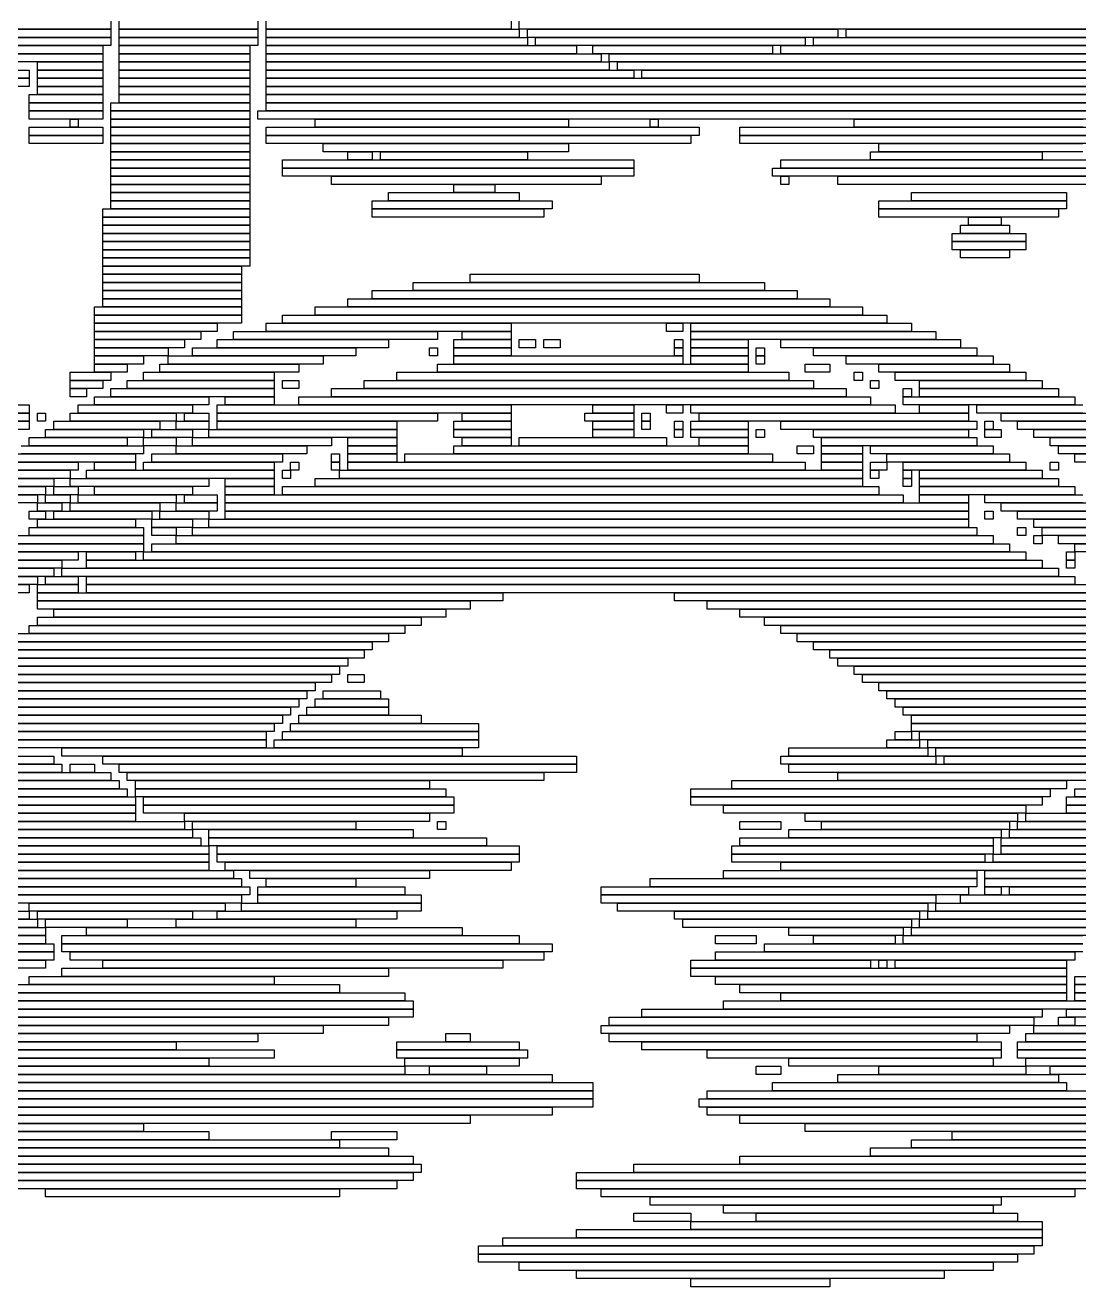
# Model space of a CAD drawing. Extents: x 39 to 985, y 65 to 958.
# Drawn here: x 657.5 to 786.5, y 556 to 710.5 of the extents above; entities that cross this region are included whole.
import ezdxf

# ---------------------------------------------------------------- set-up
doc = ezdxf.new("R2010")
doc.units = 0

msp = doc.modelspace()

# ---------------------------------------------------------------- linework, layer by layer
for p, q in [((668, 711), (668, 710)), ((669, 710), (669, 711)), ((686, 711), (686, 710)), ((687, 710), (687, 711)), ((717, 711), (717, 710)), ((718, 710), (718, 711)), ((633, 710), (668, 710)), ((668, 710), (637, 710)), ((668, 710), (668, 709)), ((686, 710), (669, 710)), ((669, 710), (686, 710)), ((669, 709), (669, 710)), ((686, 710), (686, 709)), ((717, 710), (687, 710)), ((687, 710), (718, 710)), ((687, 709), (687, 710)), ((795, 710), (718, 710)), ((718, 710), (718, 709)), ((719, 710), (757, 710)), ((719, 709), (719, 710)), ((757, 710), (757, 709)), ((758, 710), (795, 710)), ((758, 709), (758, 710)), ((668, 709), (633, 709)), ((633, 709), (668, 709)), ((668, 708), (633, 708)), ((633, 708), (667, 708)), ((667, 708), (667, 707)), ((668, 709), (668, 708)), ((686, 709), (669, 709)), ((669, 709), (686, 709)), ((669, 708), (669, 709)), ((686, 708), (669, 708)), ((669, 708), (685, 708)), ((669, 707), (669, 708)), ((685, 708), (685, 707)), ((686, 709), (686, 708)), ((718, 709), (687, 709)), ((687, 709), (719, 709)), ((687, 708), (687, 709)), ((719, 708), (687, 708)), ((687, 708), (725, 708)), ((687, 707), (687, 708)), ((757, 709), (719, 709)), ((719, 709), (719, 708)), ((720, 709), (753, 709)), ((720, 708), (720, 709)), ((753, 708), (720, 708)), ((725, 708), (725, 707)), ((727, 708), (749, 708)), ((727, 707), (727, 708)), ((749, 708), (749, 707)), ((750, 708), (795, 708)), ((750, 707), (750, 708)), ((753, 709), (753, 708)), ((754, 709), (795, 709)), ((754, 708), (754, 709)), ((795, 708), (754, 708)), ((795, 709), (758, 709)), ((667, 707), (633, 707)), ((636, 707), (667, 707)), ((667, 707), (667, 706)), ((685, 707), (669, 707)), ((669, 707), (685, 707)), ((669, 706), (669, 707)), ((685, 707), (685, 706)), ((725, 707), (687, 707)), ((687, 707), (728, 707)), ((687, 706), (687, 707)), ((749, 707), (727, 707)), ((728, 707), (728, 706)), ((729, 707), (795, 707)), ((729, 706), (729, 707)), ((795, 707), (750, 707)), ((667, 706), (636, 706)), ((656, 705), (658, 705)), ((658, 705), (658, 704)), ((659, 706), (667, 706)), ((659, 705), (659, 706)), ((667, 705), (659, 705)), ((659, 705), (667, 705)), ((659, 704), (659, 705)), ((667, 706), (667, 705)), ((667, 705), (667, 704)), ((685, 706), (669, 706)), ((669, 706), (685, 706)), ((669, 705), (669, 706)), ((685, 705), (669, 705)), ((669, 705), (685, 705)), ((669, 704), (669, 705)), ((685, 706), (685, 705)), ((685, 705), (685, 704)), ((728, 706), (687, 706)), ((687, 706), (729, 706)), ((687, 705), (687, 706)), ((729, 705), (687, 705)), ((687, 705), (732, 705)), ((687, 704), (687, 705)), ((795, 706), (729, 706)), ((729, 706), (729, 705)), ((730, 706), (795, 706)), ((730, 705), (730, 706)), ((795, 705), (730, 705)), ((732, 705), (732, 704)), ((733, 705), (795, 705)), ((733, 704), (733, 705)), ((655, 704), (658, 704)), ((658, 703), (655, 703)), ((658, 704), (656, 704)), ((658, 704), (658, 703)), ((667, 704), (659, 704)), ((659, 704), (667, 704)), ((659, 703), (659, 704)), ((667, 703), (659, 703)), ((659, 703), (667, 703)), ((659, 702), (659, 703)), ((667, 704), (667, 703)), ((667, 703), (667, 702)), ((685, 704), (669, 704)), ((669, 704), (685, 704)), ((669, 703), (669, 704)), ((685, 703), (669, 703)), ((669, 703), (685, 703)), ((669, 702), (669, 703)), ((685, 704), (685, 703)), ((685, 703), (685, 702)), ((732, 704), (687, 704)), ((687, 704), (796, 704)), ((687, 703), (687, 704)), ((796, 703), (687, 703)), ((687, 703), (796, 703)), ((687, 702), (687, 703)), ((795, 704), (733, 704)), ((658, 702), (667, 702)), ((658, 701), (658, 702)), ((667, 702), (659, 702)), ((667, 702), (667, 701)), ((685, 702), (669, 702)), ((669, 702), (685, 702)), ((669, 701), (669, 702)), ((685, 702), (685, 701)), ((796, 702), (687, 702)), ((687, 702), (796, 702)), ((687, 701), (687, 702)), ((667, 701), (658, 701)), ((658, 701), (667, 701)), ((658, 700), (658, 701)), ((667, 700), (658, 700)), ((658, 700), (667, 700)), ((658, 699), (658, 700)), ((667, 701), (667, 700)), ((667, 700), (667, 699)), ((668, 701), (685, 701)), ((668, 700), (668, 701)), ((685, 700), (668, 700)), ((668, 700), (685, 700)), ((668, 699), (668, 700)), ((685, 701), (669, 701)), ((685, 701), (685, 700)), ((685, 700), (685, 699)), ((686, 700), (796, 700)), ((686, 699), (686, 700)), ((796, 701), (687, 701)), ((687, 701), (796, 701)), ((687, 700), (687, 701)), ((796, 700), (687, 700)), ((667, 699), (658, 699)), ((663, 699), (664, 699)), ((663, 698), (663, 699)), ((664, 699), (664, 698)), ((685, 699), (668, 699)), ((668, 699), (685, 699)), ((668, 698), (668, 699)), ((685, 699), (685, 698)), ((796, 699), (686, 699)), ((693, 699), (724, 699)), ((693, 698), (693, 699)), ((724, 699), (724, 698)), ((734, 699), (735, 699)), ((734, 698), (734, 699)), ((735, 699), (735, 698)), ((759, 699), (787, 699)), ((759, 698), (759, 699)), ((658, 698), (667, 698)), ((658, 697), (658, 698)), ((667, 697), (658, 697)), ((658, 697), (667, 697)), ((658, 696), (658, 697)), ((664, 698), (663, 698)), ((667, 698), (667, 697)), ((667, 697), (667, 696)), ((685, 698), (668, 698)), ((668, 698), (685, 698)), ((668, 697), (668, 698)), ((685, 697), (668, 697)), ((668, 697), (685, 697)), ((668, 696), (668, 697)), ((685, 698), (685, 697)), ((685, 697), (685, 696)), ((687, 698), (740, 698)), ((687, 697), (687, 698)), ((740, 697), (687, 697)), ((687, 697), (739, 697)), ((687, 696), (687, 697)), ((724, 698), (693, 698)), ((735, 698), (734, 698)), ((739, 697), (739, 696)), ((740, 698), (740, 697)), ((745, 698), (796, 698)), ((745, 697), (745, 698)), ((796, 697), (745, 697)), ((745, 697), (795, 697)), ((745, 696), (745, 697)), ((787, 698), (759, 698)), ((667, 696), (658, 696)), ((685, 696), (668, 696)), ((668, 696), (685, 696)), ((668, 695), (668, 696)), ((685, 696), (685, 695)), ((739, 696), (687, 696)), ((694, 696), (724, 696)), ((694, 695), (694, 696)), ((724, 696), (724, 695)), ((795, 696), (745, 696)), ((762, 696), (787, 696)), ((762, 695), (762, 696)), ((685, 695), (668, 695)), ((668, 695), (685, 695)), ((668, 694), (668, 695)), ((685, 694), (668, 694)), ((668, 694), (685, 694)), ((668, 693), (668, 694)), ((685, 695), (685, 694)), ((685, 694), (685, 693)), ((689, 694), (732, 694)), ((689, 693), (689, 694)), ((724, 695), (694, 695)), ((697, 695), (700, 695)), ((697, 694), (697, 695)), ((700, 694), (697, 694)), ((700, 695), (700, 694)), ((701, 695), (719, 695)), ((701, 694), (701, 695)), ((719, 694), (701, 694)), ((719, 695), (719, 694)), ((732, 694), (732, 693)), ((750, 694), (793, 694)), ((750, 693), (750, 694)), ((761, 695), (782, 695)), ((761, 694), (761, 695)), ((782, 694), (761, 694)), ((787, 695), (762, 695)), ((782, 695), (782, 694)), ((685, 693), (668, 693)), ((668, 693), (685, 693)), ((668, 692), (668, 693)), ((685, 693), (685, 692)), ((732, 693), (689, 693)), ((689, 693), (732, 693)), ((689, 692), (689, 693)), ((732, 693), (732, 692)), ((749, 693), (794, 693)), ((749, 692), (749, 693)), ((793, 693), (750, 693)), ((685, 692), (668, 692)), ((668, 692), (685, 692)), ((668, 691), (668, 692)), ((685, 691), (668, 691)), ((668, 691), (685, 691)), ((668, 690), (668, 691)), ((685, 692), (685, 691)), ((685, 691), (685, 690)), ((732, 692), (689, 692)), ((695, 692), (728, 692)), ((695, 691), (695, 692)), ((728, 691), (695, 691)), ((710, 691), (715, 691)), ((710, 690), (710, 691)), ((715, 691), (715, 690)), ((728, 692), (728, 691)), ((794, 692), (749, 692)), ((750, 692), (751, 692)), ((750, 691), (750, 692)), ((751, 691), (750, 691)), ((751, 692), (751, 691)), ((757, 692), (791, 692)), ((757, 691), (757, 692)), ((791, 691), (757, 691)), ((685, 690), (668, 690)), ((668, 690), (685, 690)), ((668, 689), (668, 690)), ((685, 690), (685, 689)), ((702, 690), (718, 690)), ((702, 689), (702, 690)), ((715, 690), (710, 690)), ((718, 690), (718, 689)), ((766, 690), (785, 690)), ((766, 689), (766, 690)), ((785, 690), (785, 689)), ((667, 688), (685, 688)), ((667, 687), (667, 688)), ((685, 689), (668, 689)), ((668, 689), (685, 689)), ((668, 688), (668, 689)), ((685, 688), (668, 688)), ((685, 689), (685, 688)), ((685, 688), (685, 687)), ((700, 689), (722, 689)), ((700, 688), (700, 689)), ((722, 688), (700, 688)), ((700, 688), (721, 688)), ((700, 687), (700, 688)), ((718, 689), (702, 689)), ((721, 688), (721, 687)), ((722, 689), (722, 688)), ((762, 689), (785, 689)), ((762, 688), (762, 689)), ((785, 688), (762, 688)), ((762, 688), (784, 688)), ((762, 687), (762, 688)), ((785, 689), (766, 689)), ((784, 688), (784, 687)), ((785, 689), (785, 688)), ((685, 687), (667, 687)), ((667, 687), (685, 687)), ((667, 686), (667, 687)), ((685, 686), (667, 686)), ((667, 686), (685, 686)), ((667, 685), (667, 686)), ((685, 687), (685, 686)), ((685, 686), (685, 685)), ((721, 687), (700, 687)), ((784, 687), (762, 687)), ((772, 686), (778, 686)), ((772, 685), (772, 686)), ((773, 687), (777, 687)), ((773, 686), (773, 687)), ((777, 686), (773, 686)), ((777, 687), (777, 686)), ((778, 686), (778, 685)), ((685, 685), (667, 685)), ((667, 685), (685, 685)), ((667, 684), (667, 685)), ((685, 685), (685, 684)), ((771, 685), (780, 685)), ((771, 684), (771, 685)), ((778, 685), (772, 685)), ((780, 685), (780, 684)), ((685, 684), (667, 684)), ((667, 684), (685, 684)), ((667, 683), (667, 684)), ((685, 683), (667, 683)), ((667, 683), (685, 683)), ((667, 682), (667, 683)), ((685, 684), (685, 683)), ((685, 683), (685, 682)), ((780, 684), (771, 684)), ((771, 684), (780, 684)), ((771, 683), (771, 684)), ((780, 683), (771, 683)), ((772, 683), (778, 683)), ((772, 682), (772, 683)), ((778, 683), (778, 682)), ((780, 684), (780, 683)), ((685, 682), (667, 682)), ((667, 682), (685, 682)), ((667, 681), (667, 682)), ((685, 682), (685, 681)), ((778, 682), (772, 682)), ((685, 681), (667, 681)), ((667, 681), (684, 681)), ((667, 680), (667, 681)), ((684, 680), (667, 680)), ((667, 680), (684, 680)), ((667, 679), (667, 680)), ((684, 681), (684, 680)), ((684, 680), (684, 679)), ((712, 680), (740, 680)), ((712, 679), (712, 680)), ((740, 680), (740, 679)), ((684, 679), (667, 679)), ((667, 679), (684, 679)), ((667, 678), (667, 679)), ((684, 679), (684, 678)), ((705, 679), (748, 679)), ((705, 678), (705, 679)), ((740, 679), (712, 679)), ((748, 679), (748, 678)), ((684, 678), (667, 678)), ((667, 678), (684, 678)), ((667, 677), (667, 678)), ((684, 677), (667, 677)), ((667, 677), (684, 677)), ((667, 676), (667, 677)), ((684, 678), (684, 677)), ((684, 677), (684, 676)), ((697, 677), (756, 677)), ((697, 676), (697, 677)), ((700, 678), (752, 678)), ((700, 677), (700, 678)), ((752, 677), (700, 677)), ((748, 678), (705, 678)), ((752, 678), (752, 677)), ((756, 677), (756, 676)), ((666, 676), (684, 676)), ((666, 675), (666, 676)), ((684, 676), (667, 676)), ((684, 676), (684, 675)), ((693, 676), (760, 676)), ((693, 675), (693, 676)), ((756, 676), (697, 676)), ((760, 676), (760, 675)), ((684, 675), (666, 675)), ((666, 675), (684, 675)), ((666, 674), (666, 675)), ((684, 674), (666, 674)), ((666, 674), (681, 674)), ((666, 673), (666, 674)), ((681, 674), (681, 673)), ((684, 675), (684, 674)), ((687, 674), (717, 674)), ((687, 673), (687, 674)), ((689, 675), (763, 675)), ((689, 674), (689, 675)), ((763, 674), (689, 674)), ((760, 675), (693, 675)), ((717, 674), (717, 673)), ((736, 674), (738, 674)), ((736, 673), (736, 674)), ((738, 674), (738, 673)), ((739, 674), (766, 674)), ((739, 673), (739, 674)), ((763, 675), (763, 674)), ((766, 674), (766, 673)), ((681, 673), (666, 673)), ((666, 673), (679, 673)), ((666, 672), (666, 673)), ((679, 673), (679, 672)), ((683, 673), (708, 673)), ((683, 672), (683, 673)), ((717, 673), (687, 673)), ((708, 673), (708, 672)), ((711, 673), (717, 673)), ((711, 672), (711, 673)), ((717, 673), (717, 672)), ((738, 673), (736, 673)), ((766, 673), (739, 673)), ((739, 673), (769, 673)), ((739, 672), (739, 673)), ((769, 673), (769, 672)), ((679, 672), (666, 672)), ((666, 672), (677, 672)), ((666, 671), (666, 672)), ((677, 671), (666, 671)), ((666, 671), (675, 671)), ((666, 670), (666, 671)), ((675, 671), (675, 670)), ((677, 672), (677, 671)), ((678, 671), (698, 671)), ((678, 670), (678, 671)), ((681, 672), (702, 672)), ((681, 671), (681, 672)), ((702, 671), (681, 671)), ((708, 672), (683, 672)), ((698, 671), (698, 670)), ((702, 672), (702, 671)), ((707, 671), (708, 671)), ((707, 670), (707, 671)), ((708, 671), (708, 670)), ((710, 672), (717, 672)), ((710, 671), (710, 672)), ((717, 671), (710, 671)), ((710, 671), (717, 671)), ((710, 670), (710, 671)), ((717, 672), (711, 672)), ((717, 672), (717, 671)), ((717, 671), (717, 670)), ((718, 672), (720, 672)), ((718, 671), (718, 672)), ((720, 671), (718, 671)), ((720, 672), (720, 671)), ((721, 672), (723, 672)), ((721, 671), (721, 672)), ((723, 671), (721, 671)), ((723, 672), (723, 671)), ((737, 672), (738, 672)), ((737, 671), (737, 672)), ((738, 671), (737, 671)), ((737, 671), (738, 671)), ((737, 670), (737, 671)), ((738, 672), (738, 671)), ((738, 671), (738, 670)), ((769, 672), (739, 672)), ((739, 672), (746, 672)), ((739, 671), (739, 672)), ((746, 671), (739, 671)), ((739, 671), (746, 671)), ((739, 670), (739, 671)), ((746, 672), (746, 671)), ((746, 671), (746, 670)), ((747, 671), (748, 671)), ((747, 670), (747, 671)), ((748, 671), (748, 670)), ((750, 672), (772, 672)), ((750, 671), (750, 672)), ((772, 671), (750, 671)), ((754, 671), (774, 671)), ((754, 670), (754, 671)), ((772, 672), (772, 671)), ((774, 671), (774, 670)), ((675, 670), (666, 670)), ((666, 670), (672, 670)), ((666, 669), (666, 670)), ((672, 669), (666, 669)), ((666, 669), (670, 669)), ((666, 668), (666, 669)), ((670, 669), (670, 668)), ((672, 670), (672, 669)), ((674, 669), (691, 669)), ((674, 668), (674, 669)), ((675, 670), (694, 670)), ((675, 669), (675, 670)), ((694, 669), (675, 669)), ((698, 670), (678, 670)), ((691, 669), (691, 668)), ((694, 670), (694, 669)), ((708, 670), (707, 670)), ((708, 669), (746, 669)), ((708, 668), (708, 669)), ((717, 670), (710, 670)), ((710, 670), (738, 670)), ((710, 669), (710, 670)), ((738, 669), (710, 669)), ((738, 670), (737, 670)), ((738, 670), (738, 669)), ((746, 670), (739, 670)), ((739, 670), (746, 670)), ((739, 669), (739, 670)), ((746, 669), (739, 669)), ((746, 670), (746, 669)), ((746, 669), (746, 668)), ((748, 670), (747, 670)), ((747, 670), (748, 670)), ((747, 669), (747, 670)), ((748, 669), (747, 669)), ((748, 670), (748, 669)), ((753, 669), (756, 669)), ((753, 668), (753, 669)), ((774, 670), (754, 670)), ((756, 669), (756, 668)), ((758, 670), (776, 670)), ((758, 669), (758, 670)), ((776, 669), (758, 669)), ((762, 669), (778, 669)), ((762, 668), (762, 669)), ((776, 670), (776, 669)), ((778, 669), (778, 668)), ((663, 668), (668, 668)), ((663, 667), (663, 668)), ((670, 668), (666, 668)), ((668, 668), (668, 667)), ((672, 668), (688, 668)), ((672, 667), (672, 668)), ((691, 668), (674, 668)), ((688, 668), (688, 667)), ((703, 668), (751, 668)), ((703, 667), (703, 668)), ((746, 668), (708, 668)), ((751, 668), (751, 667)), ((756, 668), (753, 668)), ((759, 668), (760, 668)), ((759, 667), (759, 668)), ((760, 668), (760, 667)), ((778, 668), (762, 668)), ((764, 668), (780, 668)), ((764, 667), (764, 668)), ((780, 668), (780, 667)), ((668, 667), (663, 667)), ((663, 667), (667, 667)), ((663, 666), (663, 667)), ((667, 666), (663, 666)), ((663, 666), (665, 666)), ((663, 665), (663, 666)), ((665, 666), (665, 665)), ((667, 667), (667, 666)), ((668, 666), (688, 666)), ((668, 665), (668, 666)), ((670, 667), (688, 667)), ((670, 666), (670, 667)), ((688, 666), (670, 666)), ((688, 667), (672, 667)), ((688, 667), (688, 666)), ((688, 666), (688, 665)), ((689, 667), (691, 667)), ((689, 666), (689, 667)), ((691, 666), (689, 666)), ((691, 667), (691, 666)), ((695, 666), (758, 666)), ((695, 665), (695, 666)), ((699, 667), (754, 667)), ((699, 666), (699, 667)), ((754, 666), (699, 666)), ((751, 667), (703, 667)), ((754, 667), (754, 666)), ((758, 666), (758, 665)), ((760, 667), (759, 667)), ((761, 667), (762, 667)), ((761, 666), (761, 667)), ((762, 666), (761, 666)), ((762, 667), (762, 666)), ((780, 667), (764, 667)), ((765, 666), (766, 666)), ((765, 665), (765, 666)), ((766, 666), (766, 665)), ((767, 667), (782, 667)), ((767, 666), (767, 667)), ((782, 666), (767, 666)), ((767, 666), (784, 666)), ((767, 665), (767, 666)), ((782, 667), (782, 666)), ((784, 666), (784, 665)), ((665, 665), (663, 665)), ((666, 665), (680, 665)), ((666, 664), (666, 665)), ((688, 665), (668, 665)), ((680, 665), (680, 664)), ((682, 665), (688, 665)), ((682, 664), (682, 665)), ((688, 665), (688, 664)), ((691, 665), (761, 665)), ((691, 664), (691, 665)), ((758, 665), (695, 665)), ((761, 665), (761, 664)), ((766, 665), (765, 665)), ((765, 665), (786, 665)), ((765, 664), (765, 665)), ((784, 665), (767, 665)), ((786, 665), (786, 664)), ((615, 664), (658, 664)), ((658, 663), (615, 663)), ((623, 663), (658, 663)), ((658, 664), (658, 663)), ((658, 663), (658, 662)), ((659, 663), (660, 663)), ((659, 662), (659, 663)), ((660, 663), (660, 662)), ((663, 663), (676, 663)), ((663, 662), (663, 663)), ((664, 664), (678, 664)), ((664, 663), (664, 664)), ((678, 663), (664, 663)), ((680, 664), (666, 664)), ((676, 663), (676, 662)), ((677, 663), (680, 663)), ((677, 662), (677, 663)), ((678, 664), (678, 663)), ((680, 663), (680, 662)), ((681, 664), (717, 664)), ((681, 663), (681, 664)), ((717, 663), (681, 663)), ((681, 663), (708, 663)), ((681, 662), (681, 663)), ((688, 664), (682, 664)), ((761, 664), (691, 664)), ((708, 663), (708, 662)), ((711, 663), (717, 663)), ((711, 662), (711, 663)), ((717, 664), (717, 663)), ((717, 663), (717, 662)), ((726, 663), (732, 663)), ((726, 662), (726, 663)), ((727, 664), (732, 664)), ((727, 663), (727, 664)), ((732, 663), (727, 663)), ((732, 664), (732, 663)), ((732, 663), (732, 662)), ((733, 663), (734, 663)), ((733, 662), (733, 663)), ((734, 663), (734, 662)), ((736, 664), (738, 664)), ((736, 663), (736, 664)), ((738, 663), (736, 663)), ((738, 664), (738, 663)), ((739, 664), (764, 664)), ((739, 663), (739, 664)), ((764, 663), (739, 663)), ((740, 663), (773, 663)), ((740, 662), (740, 663)), ((764, 664), (764, 663)), ((786, 664), (765, 664)), ((767, 664), (773, 664)), ((767, 663), (767, 664)), ((773, 663), (767, 663)), ((773, 664), (773, 663)), ((773, 663), (773, 662)), ((774, 664), (787, 664)), ((774, 663), (774, 664)), ((787, 663), (774, 663)), ((777, 663), (789, 663)), ((777, 662), (777, 663)), ((622, 662), (658, 662)), ((658, 662), (623, 662)), ((658, 662), (658, 661)), ((660, 662), (659, 662)), ((661, 662), (674, 662)), ((661, 661), (661, 662)), ((676, 662), (663, 662)), ((674, 662), (674, 661)), ((676, 662), (680, 662)), ((676, 661), (676, 662)), ((680, 662), (677, 662)), ((680, 662), (680, 661)), ((708, 662), (681, 662)), ((681, 662), (703, 662)), ((681, 661), (681, 662)), ((703, 662), (703, 661)), ((710, 662), (717, 662)), ((710, 661), (710, 662)), ((717, 662), (711, 662)), ((717, 662), (717, 661)), ((732, 662), (726, 662)), ((727, 662), (732, 662)), ((727, 661), (727, 662)), ((732, 662), (732, 661)), ((734, 662), (733, 662)), ((733, 662), (734, 662)), ((733, 661), (733, 662)), ((734, 662), (734, 661)), ((737, 662), (738, 662)), ((737, 661), (737, 662)), ((738, 662), (738, 661)), ((739, 662), (746, 662)), ((739, 661), (739, 662)), ((773, 662), (740, 662)), ((746, 662), (746, 661)), ((750, 662), (774, 662)), ((750, 661), (750, 662)), ((774, 662), (774, 661)), ((775, 662), (776, 662)), ((775, 661), (775, 662)), ((776, 662), (776, 661)), ((789, 662), (777, 662)), ((779, 662), (791, 662)), ((779, 661), (779, 662)), ((658, 661), (622, 661)), ((658, 660), (670, 660)), ((658, 659), (658, 660)), ((660, 661), (672, 661)), ((660, 660), (660, 661)), ((672, 660), (660, 660)), ((674, 661), (661, 661)), ((670, 660), (670, 659)), ((672, 661), (672, 660)), ((672, 660), (676, 660)), ((672, 659), (672, 660)), ((673, 661), (678, 661)), ((673, 660), (673, 661)), ((678, 660), (673, 660)), ((680, 661), (676, 661)), ((676, 660), (676, 659)), ((678, 661), (678, 660)), ((678, 660), (695, 660)), ((678, 659), (678, 660)), ((680, 661), (703, 661)), ((680, 660), (680, 661)), ((703, 660), (680, 660)), ((703, 661), (681, 661)), ((695, 660), (695, 659)), ((697, 660), (703, 660)), ((697, 659), (697, 660)), ((703, 661), (703, 660)), ((703, 660), (703, 659)), ((717, 661), (710, 661)), ((710, 661), (717, 661)), ((710, 660), (710, 661)), ((717, 660), (710, 660)), ((711, 660), (717, 660)), ((711, 659), (711, 660)), ((717, 661), (717, 660)), ((717, 660), (717, 659)), ((718, 660), (736, 660)), ((718, 659), (718, 660)), ((732, 661), (727, 661)), ((727, 661), (732, 661)), ((727, 660), (727, 661)), ((732, 660), (727, 660)), ((732, 661), (732, 660)), ((734, 661), (733, 661)), ((736, 660), (736, 659)), ((738, 661), (737, 661)), ((737, 661), (738, 661)), ((737, 660), (737, 661)), ((738, 660), (737, 660)), ((738, 661), (738, 660)), ((746, 661), (739, 661)), ((739, 661), (746, 661)), ((739, 660), (739, 661)), ((746, 660), (739, 660)), ((740, 660), (746, 660)), ((740, 659), (740, 660)), ((746, 661), (746, 660)), ((746, 660), (746, 659)), ((747, 661), (748, 661)), ((747, 660), (747, 661)), ((748, 660), (747, 660)), ((748, 661), (748, 660)), ((774, 661), (750, 661)), ((754, 661), (773, 661)), ((754, 660), (754, 661)), ((773, 660), (754, 660)), ((755, 660), (774, 660)), ((755, 659), (755, 660)), ((773, 661), (773, 660)), ((774, 660), (774, 659)), ((776, 661), (775, 661)), ((775, 661), (777, 661)), ((775, 660), (775, 661)), ((777, 660), (775, 660)), ((777, 661), (777, 660)), ((791, 661), (779, 661)), ((781, 661), (793, 661)), ((781, 660), (781, 661)), ((793, 660), (781, 660)), ((783, 660), (794, 660)), ((783, 659), (783, 660)), ((657, 659), (672, 659)), ((670, 659), (658, 659)), ((676, 659), (672, 659)), ((672, 659), (672, 658)), ((676, 659), (692, 659)), ((676, 658), (676, 659)), ((695, 659), (678, 659)), ((692, 659), (692, 658)), ((703, 659), (697, 659)), ((697, 659), (703, 659)), ((697, 658), (697, 659)), ((703, 659), (703, 658)), ((710, 659), (746, 659)), ((710, 658), (710, 659)), ((717, 659), (711, 659)), ((736, 659), (718, 659)), ((746, 659), (740, 659)), ((746, 659), (746, 658)), ((752, 659), (754, 659)), ((752, 658), (752, 659)), ((754, 659), (754, 658)), ((774, 659), (755, 659)), ((755, 659), (760, 659)), ((755, 658), (755, 659)), ((760, 659), (760, 658)), ((761, 659), (776, 659)), ((761, 658), (761, 659)), ((776, 659), (776, 658)), ((794, 659), (783, 659)), ((784, 659), (795, 659)), ((784, 658), (784, 659)), ((649, 657), (664, 657)), ((650, 658), (671, 658)), ((671, 657), (650, 657)), ((672, 658), (657, 658)), ((664, 657), (664, 656)), ((666, 657), (671, 657)), ((666, 656), (666, 657)), ((671, 658), (671, 657)), ((671, 657), (671, 656)), ((672, 657), (688, 657)), ((672, 656), (672, 657)), ((673, 658), (689, 658)), ((673, 657), (673, 658)), ((689, 657), (673, 657)), ((692, 658), (676, 658)), ((688, 657), (688, 656)), ((689, 658), (689, 657)), ((690, 657), (691, 657)), ((690, 656), (690, 657)), ((691, 657), (691, 656)), ((695, 658), (696, 658)), ((695, 657), (695, 658)), ((696, 657), (695, 657)), ((695, 657), (696, 657)), ((695, 656), (695, 657)), ((696, 658), (696, 657)), ((696, 657), (696, 656)), ((703, 658), (697, 658)), ((697, 658), (703, 658)), ((697, 657), (697, 658)), ((703, 657), (697, 657)), ((697, 657), (753, 657)), ((697, 656), (697, 657)), ((703, 658), (703, 657)), ((704, 658), (749, 658)), ((704, 657), (704, 658)), ((749, 657), (704, 657)), ((746, 658), (710, 658)), ((749, 658), (749, 657)), ((754, 658), (752, 658)), ((753, 657), (753, 656)), ((760, 658), (755, 658)), ((755, 658), (760, 658)), ((755, 657), (755, 658)), ((760, 657), (755, 657)), ((755, 657), (760, 657)), ((755, 656), (755, 657)), ((760, 658), (760, 657)), ((760, 657), (760, 656)), ((776, 658), (761, 658)), ((761, 657), (763, 657)), ((761, 656), (761, 657)), ((763, 658), (778, 658)), ((763, 657), (763, 658)), ((778, 657), (763, 657)), ((763, 657), (763, 656)), ((765, 657), (780, 657)), ((765, 656), (765, 657)), ((778, 658), (778, 657)), ((780, 657), (780, 656)), ((783, 657), (784, 657)), ((783, 656), (783, 657)), ((795, 658), (784, 658)), ((784, 657), (784, 656)), ((786, 658), (797, 658)), ((786, 657), (786, 658)), ((797, 657), (786, 657)), ((664, 656), (649, 656)), ((650, 656), (663, 656)), ((663, 656), (663, 655)), ((665, 656), (688, 656)), ((665, 655), (665, 656)), ((671, 656), (666, 656)), ((688, 656), (672, 656)), ((688, 656), (688, 655)), ((689, 656), (690, 656)), ((689, 655), (689, 656)), ((691, 656), (690, 656)), ((690, 656), (690, 655)), ((696, 656), (695, 656)), ((696, 656), (760, 656)), ((696, 655), (696, 656)), ((753, 656), (697, 656)), ((760, 656), (755, 656)), ((760, 656), (760, 655)), ((763, 656), (761, 656)), ((761, 656), (762, 656)), ((761, 655), (761, 656)), ((762, 656), (762, 655)), ((780, 656), (765, 656)), ((765, 656), (766, 656)), ((765, 655), (765, 656)), ((766, 656), (766, 655)), ((767, 656), (782, 656)), ((767, 655), (767, 656)), ((782, 656), (782, 655)), ((784, 656), (783, 656)), ((648, 654), (660, 654)), ((663, 655), (650, 655)), ((650, 655), (661, 655)), ((661, 654), (650, 654)), ((660, 654), (660, 653)), ((661, 655), (661, 654)), ((661, 654), (664, 654)), ((661, 653), (661, 654)), ((663, 655), (680, 655)), ((663, 654), (663, 655)), ((680, 654), (663, 654)), ((664, 654), (664, 653)), ((688, 655), (665, 655)), ((666, 654), (678, 654)), ((666, 653), (666, 654)), ((678, 654), (678, 653)), ((680, 655), (680, 654)), ((682, 655), (688, 655)), ((682, 654), (682, 655)), ((688, 654), (682, 654)), ((682, 654), (688, 654)), ((682, 653), (682, 654)), ((688, 655), (688, 654)), ((688, 654), (688, 653)), ((690, 655), (689, 655)), ((689, 654), (762, 654)), ((689, 653), (689, 654)), ((693, 655), (760, 655)), ((693, 654), (693, 655)), ((760, 654), (693, 654)), ((760, 655), (696, 655)), ((760, 655), (760, 654)), ((762, 655), (761, 655)), ((762, 654), (762, 653)), ((766, 655), (765, 655)), ((765, 655), (766, 655)), ((765, 654), (765, 655)), ((766, 654), (765, 654)), ((766, 655), (766, 654)), ((782, 655), (767, 655)), ((767, 655), (784, 655)), ((767, 654), (767, 655)), ((784, 654), (767, 654)), ((767, 654), (786, 654)), ((767, 653), (767, 654)), ((784, 655), (784, 654)), ((786, 654), (786, 653)), ((660, 653), (648, 653)), ((648, 653), (659, 653)), ((659, 652), (648, 652)), ((659, 653), (659, 652)), ((659, 652), (662, 652)), ((659, 651), (659, 652)), ((660, 653), (663, 653)), ((660, 652), (660, 653)), ((663, 652), (660, 652)), ((664, 653), (661, 653)), ((662, 652), (662, 651)), ((663, 653), (663, 652)), ((663, 652), (674, 652)), ((663, 651), (663, 652)), ((664, 653), (676, 653)), ((664, 652), (664, 653)), ((676, 652), (664, 652)), ((678, 653), (666, 653)), ((674, 652), (674, 651)), ((676, 653), (676, 652)), ((676, 652), (681, 652)), ((676, 651), (676, 652)), ((677, 653), (681, 653)), ((677, 652), (677, 653)), ((681, 652), (677, 652)), ((681, 653), (681, 652)), ((681, 652), (681, 651)), ((688, 653), (682, 653)), ((682, 653), (765, 653)), ((682, 652), (682, 653)), ((765, 652), (682, 652)), ((682, 652), (773, 652)), ((682, 651), (682, 652)), ((762, 653), (689, 653)), ((765, 653), (765, 652)), ((786, 653), (767, 653)), ((767, 653), (773, 653)), ((767, 652), (767, 653)), ((773, 652), (767, 652)), ((773, 653), (773, 652)), ((773, 652), (773, 651)), ((775, 653), (787, 653)), ((775, 652), (775, 653)), ((787, 652), (775, 652)), ((777, 652), (793, 652)), ((777, 651), (777, 652)), ((658, 651), (660, 651)), ((658, 650), (658, 651)), ((662, 651), (659, 651)), ((660, 651), (660, 650)), ((661, 651), (673, 651)), ((661, 650), (661, 651)), ((674, 651), (663, 651)), ((673, 651), (673, 650)), ((674, 651), (680, 651)), ((674, 650), (674, 651)), ((681, 651), (676, 651)), ((680, 651), (680, 650)), ((773, 651), (682, 651)), ((682, 651), (773, 651)), ((682, 650), (682, 651)), ((773, 651), (773, 650)), ((775, 651), (776, 651)), ((775, 650), (775, 651)), ((776, 651), (776, 650)), ((793, 651), (777, 651)), ((779, 651), (793, 651)), ((779, 650), (779, 651)), ((660, 650), (658, 650)), ((658, 649), (672, 649)), ((658, 648), (658, 649)), ((659, 650), (671, 650)), ((659, 649), (659, 650)), ((671, 649), (659, 649)), ((673, 650), (661, 650)), ((671, 650), (671, 649)), ((672, 649), (672, 648)), ((673, 650), (678, 650)), ((673, 649), (673, 650)), ((678, 649), (673, 649)), ((673, 649), (676, 649)), ((673, 648), (673, 649)), ((680, 650), (674, 650)), ((676, 649), (676, 648)), ((678, 650), (678, 649)), ((678, 649), (774, 649)), ((678, 648), (678, 649)), ((680, 650), (773, 650)), ((680, 649), (680, 650)), ((773, 649), (680, 649)), ((773, 650), (682, 650)), ((773, 650), (773, 649)), ((774, 649), (774, 648)), ((776, 650), (775, 650)), ((793, 650), (779, 650)), ((779, 649), (780, 649)), ((779, 648), (779, 649)), ((780, 649), (780, 648)), ((781, 650), (793, 650)), ((781, 649), (781, 650)), ((793, 649), (781, 649)), ((782, 649), (794, 649)), ((782, 648), (782, 649)), ((650, 648), (672, 648)), ((672, 648), (658, 648)), ((672, 648), (672, 647)), ((676, 648), (673, 648)), ((676, 648), (776, 648)), ((676, 647), (676, 648)), ((774, 648), (678, 648)), ((776, 648), (776, 647)), ((780, 648), (779, 648)), ((781, 648), (782, 648)), ((781, 647), (781, 648)), ((794, 648), (782, 648)), ((782, 648), (782, 647)), ((784, 648), (795, 648)), ((784, 647), (784, 648)), ((672, 647), (650, 647)), ((650, 647), (672, 647)), ((672, 646), (650, 646)), ((650, 646), (664, 646)), ((664, 646), (664, 645)), ((665, 646), (671, 646)), ((665, 645), (665, 646)), ((671, 646), (671, 645)), ((672, 647), (672, 646)), ((672, 646), (780, 646)), ((672, 645), (672, 646)), ((673, 647), (778, 647)), ((673, 646), (673, 647)), ((778, 646), (673, 646)), ((776, 647), (676, 647)), ((778, 647), (778, 646)), ((780, 646), (780, 645)), ((782, 647), (781, 647)), ((795, 647), (784, 647)), ((785, 646), (786, 646)), ((785, 645), (785, 646)), ((786, 647), (797, 647)), ((786, 646), (786, 647)), ((797, 646), (786, 646)), ((786, 646), (786, 645)), ((664, 645), (650, 645)), ((650, 645), (662, 645)), ((662, 645), (662, 644)), ((671, 645), (665, 645)), ((665, 645), (782, 645)), ((665, 644), (665, 645)), ((780, 645), (672, 645)), ((782, 645), (782, 644)), ((786, 645), (785, 645)), ((785, 645), (786, 645)), ((785, 644), (785, 645)), ((786, 645), (786, 644)), ((662, 644), (650, 644)), ((650, 644), (661, 644)), ((661, 643), (650, 643)), ((650, 643), (659, 643)), ((659, 643), (659, 642)), ((660, 643), (664, 643)), ((660, 642), (660, 643)), ((661, 644), (661, 643)), ((662, 644), (784, 644)), ((662, 643), (662, 644)), ((784, 643), (662, 643)), ((664, 643), (664, 642)), ((782, 644), (665, 644)), ((665, 643), (786, 643)), ((665, 642), (665, 643)), ((784, 644), (784, 643)), ((786, 644), (785, 644)), ((786, 643), (786, 642)), ((659, 642), (650, 642)), ((650, 642), (658, 642)), ((658, 642), (658, 641)), ((659, 642), (664, 642)), ((659, 641), (659, 642)), ((664, 642), (660, 642)), ((664, 642), (664, 641)), ((786, 642), (665, 642)), ((665, 642), (793, 642)), ((665, 641), (665, 642)), ((658, 641), (650, 641)), ((664, 641), (659, 641)), ((659, 641), (716, 641)), ((659, 640), (659, 641)), ((716, 640), (659, 640)), ((659, 640), (712, 640)), ((659, 639), (659, 640)), ((793, 641), (665, 641)), ((712, 640), (712, 639)), ((716, 641), (716, 640)), ((737, 641), (794, 641)), ((737, 640), (737, 641)), ((794, 640), (737, 640)), ((741, 640), (794, 640)), ((741, 639), (741, 640)), ((712, 639), (659, 639)), ((661, 639), (709, 639)), ((661, 638), (661, 639)), ((709, 639), (709, 638)), ((794, 639), (741, 639)), ((745, 639), (794, 639)), ((745, 638), (745, 639)), ((658, 637), (704, 637)), ((658, 636), (658, 637)), ((659, 638), (706, 638)), ((659, 637), (659, 638)), ((706, 637), (659, 637)), ((709, 638), (661, 638)), ((704, 637), (704, 636)), ((706, 638), (706, 637)), ((794, 638), (745, 638)), ((748, 638), (793, 638)), ((748, 637), (748, 638)), ((793, 637), (748, 637)), ((750, 637), (795, 637)), ((750, 636), (750, 637)), ((650, 636), (702, 636)), ((702, 635), (650, 635)), ((650, 635), (700, 635)), ((704, 636), (658, 636)), ((700, 635), (700, 634)), ((702, 636), (702, 635)), ((795, 636), (750, 636)), ((752, 636), (796, 636)), ((752, 635), (752, 636)), ((796, 635), (752, 635)), ((754, 635), (797, 635)), ((754, 634), (754, 635)), ((700, 634), (650, 634)), ((650, 634), (699, 634)), ((699, 634), (699, 633)), ((797, 634), (754, 634)), ((756, 634), (801, 634)), ((756, 633), (756, 634)), ((699, 633), (650, 633)), ((650, 633), (697, 633)), ((697, 632), (650, 632)), ((650, 632), (696, 632)), ((696, 632), (696, 631)), ((697, 633), (697, 632)), ((801, 633), (756, 633)), ((757, 633), (800, 633)), ((757, 632), (757, 633)), ((800, 632), (757, 632)), ((759, 632), (801, 632)), ((759, 631), (759, 632)), ((696, 631), (650, 631)), ((650, 631), (695, 631)), ((695, 631), (695, 630)), ((697, 631), (699, 631)), ((697, 630), (697, 631)), ((699, 631), (699, 630)), ((801, 631), (759, 631)), ((760, 631), (803, 631)), ((760, 630), (760, 631)), ((626, 629), (692, 629)), ((695, 630), (650, 630)), ((650, 630), (693, 630)), ((693, 629), (650, 629)), ((692, 629), (692, 628)), ((693, 630), (693, 629)), ((694, 629), (701, 629)), ((694, 628), (694, 629)), ((699, 630), (697, 630)), ((701, 629), (701, 628)), ((803, 630), (760, 630)), ((762, 630), (822, 630)), ((762, 629), (762, 630)), ((822, 629), (762, 629)), ((763, 629), (811, 629)), ((763, 628), (763, 629)), ((692, 628), (626, 628)), ((626, 628), (691, 628)), ((691, 628), (691, 627)), ((693, 628), (702, 628)), ((693, 627), (693, 628)), ((701, 628), (694, 628)), ((702, 628), (702, 627)), ((811, 628), (763, 628)), ((764, 628), (811, 628)), ((764, 627), (764, 628)), ((691, 627), (626, 627)), ((627, 627), (690, 627)), ((690, 626), (627, 626)), ((632, 626), (689, 626)), ((689, 626), (689, 625)), ((690, 627), (690, 626)), ((691, 626), (706, 626)), ((691, 625), (691, 626)), ((692, 627), (702, 627)), ((692, 626), (692, 627)), ((702, 626), (692, 626)), ((702, 627), (693, 627)), ((702, 627), (702, 626)), ((706, 626), (706, 625)), ((811, 627), (764, 627)), ((765, 627), (811, 627)), ((765, 626), (765, 627)), ((811, 626), (765, 626)), ((766, 626), (811, 626)), ((766, 625), (766, 626)), ((689, 625), (632, 625)), ((633, 625), (688, 625)), ((688, 625), (688, 624)), ((690, 625), (713, 625)), ((690, 624), (690, 625)), ((706, 625), (691, 625)), ((713, 625), (713, 624)), ((811, 625), (766, 625)), ((766, 625), (811, 625)), ((766, 624), (766, 625)), ((688, 624), (633, 624)), ((635, 624), (687, 624)), ((687, 623), (635, 623)), ((636, 623), (687, 623)), ((687, 624), (687, 623)), ((687, 623), (687, 622)), ((688, 623), (713, 623)), ((688, 622), (688, 623)), ((689, 624), (713, 624)), ((689, 623), (689, 624)), ((713, 623), (689, 623)), ((713, 624), (690, 624)), ((713, 624), (713, 623)), ((713, 623), (713, 622)), ((763, 623), (767, 623)), ((763, 622), (763, 623)), ((764, 624), (766, 624)), ((764, 623), (764, 624)), ((766, 623), (764, 623)), ((811, 624), (766, 624)), ((766, 624), (766, 623)), ((767, 624), (811, 624)), ((767, 623), (767, 624)), ((811, 623), (767, 623)), ((767, 623), (767, 622)), ((768, 623), (811, 623)), ((768, 622), (768, 623)), ((687, 622), (636, 622)), ((662, 622), (711, 622)), ((662, 621), (662, 622)), ((713, 622), (688, 622)), ((711, 622), (711, 621)), ((751, 622), (768, 622)), ((751, 621), (751, 622)), ((767, 622), (763, 622)), ((811, 622), (768, 622)), ((768, 622), (768, 621)), ((769, 622), (819, 622)), ((769, 621), (769, 622)), ((638, 620), (662, 620)), ((653, 621), (661, 621)), ((661, 620), (653, 620)), ((661, 621), (661, 620)), ((711, 621), (662, 621)), ((662, 620), (662, 619)), ((663, 620), (666, 620)), ((663, 619), (663, 620)), ((666, 620), (666, 619)), ((667, 621), (725, 621)), ((667, 620), (667, 621)), ((725, 620), (667, 620)), ((669, 620), (725, 620)), ((669, 619), (669, 620)), ((725, 621), (725, 620)), ((725, 620), (725, 619)), ((750, 621), (769, 621)), ((750, 620), (750, 621)), ((769, 620), (750, 620)), ((768, 621), (751, 621)), ((751, 620), (818, 620)), ((751, 619), (751, 620)), ((819, 621), (769, 621)), ((769, 621), (769, 620)), ((770, 621), (818, 621)), ((770, 620), (770, 621)), ((818, 620), (770, 620)), ((662, 619), (638, 619)), ((638, 619), (668, 619)), ((668, 618), (638, 618)), ((639, 618), (669, 618)), ((666, 619), (663, 619)), ((668, 619), (668, 618)), ((725, 619), (669, 619)), ((669, 618), (669, 617)), ((670, 619), (721, 619)), ((670, 618), (670, 619)), ((721, 618), (670, 618)), ((671, 618), (707, 618)), ((671, 617), (671, 618)), ((707, 618), (707, 617)), ((721, 619), (721, 618)), ((744, 618), (785, 618)), ((744, 617), (744, 618)), ((818, 619), (751, 619)), ((757, 619), (788, 619)), ((757, 618), (757, 619)), ((788, 618), (757, 618)), ((785, 618), (785, 617)), ((669, 617), (639, 617)), ((639, 617), (670, 617)), ((670, 617), (670, 616)), ((707, 617), (671, 617)), ((671, 617), (709, 617)), ((671, 616), (671, 617)), ((709, 617), (709, 616)), ((739, 617), (783, 617)), ((739, 616), (739, 617)), ((785, 617), (744, 617)), ((783, 617), (783, 616)), ((786, 617), (802, 617)), ((786, 616), (786, 617)), ((670, 616), (639, 616)), ((639, 616), (671, 616)), ((671, 615), (639, 615)), ((639, 615), (671, 615)), ((709, 616), (671, 616)), ((671, 616), (671, 615)), ((671, 615), (671, 614)), ((672, 616), (710, 616)), ((672, 615), (672, 616)), ((710, 615), (672, 615)), ((672, 615), (710, 615)), ((672, 614), (672, 615)), ((710, 616), (710, 615)), ((710, 615), (710, 614)), ((783, 616), (739, 616)), ((739, 616), (782, 616)), ((739, 615), (739, 616)), ((782, 615), (739, 615)), ((743, 615), (780, 615)), ((743, 614), (743, 615)), ((780, 615), (780, 614)), ((782, 616), (782, 615)), ((785, 616), (805, 616)), ((785, 615), (785, 616)), ((805, 615), (785, 615)), ((785, 615), (819, 615)), ((785, 614), (785, 615)), ((802, 616), (786, 616)), ((671, 614), (639, 614)), ((639, 614), (671, 614)), ((671, 614), (671, 613)), ((710, 614), (672, 614)), ((677, 614), (707, 614)), ((677, 613), (677, 614)), ((707, 614), (707, 613)), ((780, 614), (743, 614)), ((753, 614), (779, 614)), ((753, 613), (753, 614)), ((779, 614), (779, 613)), ((780, 614), (819, 614)), ((780, 613), (780, 614)), ((819, 614), (785, 614)), ((671, 613), (639, 613)), ((640, 613), (677, 613)), ((677, 612), (640, 612)), ((641, 612), (678, 612)), ((707, 613), (677, 613)), ((677, 613), (677, 612)), ((678, 613), (698, 613)), ((678, 612), (678, 613)), ((698, 612), (678, 612)), ((678, 612), (678, 611)), ((680, 612), (705, 612)), ((680, 611), (680, 612)), ((698, 613), (698, 612)), ((705, 612), (705, 611)), ((708, 613), (709, 613)), ((708, 612), (708, 613)), ((709, 612), (708, 612)), ((709, 613), (709, 612)), ((745, 613), (750, 613)), ((745, 612), (745, 613)), ((750, 612), (745, 612)), ((750, 613), (750, 612)), ((751, 612), (777, 612)), ((751, 611), (751, 612)), ((779, 613), (753, 613)), ((755, 613), (778, 613)), ((755, 612), (755, 613)), ((778, 612), (755, 612)), ((777, 612), (777, 611)), ((778, 613), (778, 612)), ((778, 612), (818, 612)), ((778, 611), (778, 612)), ((779, 613), (819, 613)), ((779, 612), (779, 613)), ((819, 612), (779, 612)), ((819, 613), (780, 613)), ((678, 611), (641, 611)), ((649, 611), (679, 611)), ((679, 611), (679, 610)), ((705, 611), (680, 611)), ((680, 611), (714, 611)), ((680, 610), (680, 611)), ((714, 611), (714, 610)), ((745, 611), (776, 611)), ((745, 610), (745, 611)), ((777, 611), (751, 611)), ((776, 611), (776, 610)), ((777, 611), (817, 611)), ((777, 610), (777, 611)), ((818, 611), (778, 611)), ((679, 610), (649, 610)), ((650, 610), (680, 610)), ((680, 609), (650, 609)), ((652, 609), (680, 609)), ((714, 610), (680, 610)), ((680, 610), (680, 609)), ((680, 609), (680, 608)), ((681, 610), (718, 610)), ((681, 609), (681, 610)), ((718, 609), (681, 609)), ((681, 609), (718, 609)), ((681, 608), (681, 609)), ((718, 610), (718, 609)), ((718, 609), (718, 608)), ((744, 610), (776, 610)), ((744, 609), (744, 610)), ((776, 609), (744, 609)), ((744, 609), (775, 609)), ((744, 608), (744, 609)), ((776, 610), (745, 610)), ((775, 609), (775, 608)), ((776, 610), (776, 609)), ((776, 609), (804, 609)), ((776, 608), (776, 609)), ((817, 610), (777, 610)), ((777, 610), (816, 610)), ((777, 609), (777, 610)), ((816, 609), (777, 609)), ((680, 608), (652, 608)), ((652, 608), (680, 608)), ((680, 608), (680, 607)), ((718, 608), (681, 608)), ((682, 608), (717, 608)), ((682, 607), (682, 608)), ((717, 608), (717, 607)), ((775, 608), (744, 608)), ((750, 608), (802, 608)), ((750, 607), (750, 608)), ((804, 608), (776, 608)), ((680, 607), (652, 607)), ((653, 607), (683, 607)), ((683, 606), (653, 606)), ((653, 606), (684, 606)), ((717, 607), (682, 607)), ((683, 607), (683, 606)), ((684, 606), (684, 605)), ((685, 607), (707, 607)), ((685, 606), (685, 607)), ((707, 606), (685, 606)), ((687, 606), (698, 606)), ((687, 605), (687, 606)), ((698, 606), (698, 605)), ((707, 607), (707, 606)), ((734, 606), (774, 606)), ((734, 605), (734, 606)), ((743, 607), (774, 607)), ((743, 606), (743, 607)), ((774, 606), (743, 606)), ((802, 607), (750, 607)), ((774, 607), (774, 606)), ((774, 606), (774, 605)), ((775, 607), (800, 607)), ((775, 606), (775, 607)), ((800, 606), (775, 606)), ((775, 606), (800, 606)), ((775, 605), (775, 606)), ((684, 605), (653, 605)), ((654, 605), (685, 605)), ((685, 605), (685, 604)), ((686, 605), (704, 605)), ((686, 604), (686, 605)), ((698, 605), (687, 605)), ((704, 605), (704, 604)), ((728, 605), (773, 605)), ((728, 604), (728, 605)), ((774, 605), (734, 605)), ((773, 605), (773, 604)), ((800, 605), (775, 605)), ((775, 605), (777, 605)), ((775, 604), (775, 605)), ((777, 605), (777, 604)), ((778, 605), (799, 605)), ((778, 604), (778, 605)), ((685, 604), (654, 604)), ((656, 604), (684, 604)), ((684, 603), (656, 603)), ((658, 603), (682, 603)), ((658, 602), (658, 603)), ((682, 603), (682, 602)), ((684, 604), (684, 603)), ((684, 603), (706, 603)), ((684, 602), (684, 603)), ((704, 604), (686, 604)), ((686, 604), (706, 604)), ((686, 603), (686, 604)), ((706, 603), (686, 603)), ((706, 604), (706, 603)), ((706, 603), (706, 602)), ((773, 604), (728, 604)), ((728, 604), (769, 604)), ((728, 603), (728, 604)), ((769, 603), (728, 603)), ((730, 603), (768, 603)), ((730, 602), (730, 603)), ((768, 603), (768, 602)), ((769, 604), (769, 603)), ((769, 603), (792, 603)), ((769, 602), (769, 603)), ((772, 604), (798, 604)), ((772, 603), (772, 604)), ((798, 603), (772, 603)), ((777, 604), (775, 604)), ((799, 604), (778, 604)), ((578, 602), (658, 602)), ((682, 602), (658, 602)), ((658, 602), (658, 601)), ((659, 602), (678, 602)), ((659, 601), (659, 602)), ((678, 602), (678, 601)), ((681, 602), (703, 602)), ((681, 601), (681, 602)), ((706, 602), (684, 602)), ((703, 602), (703, 601)), ((768, 602), (730, 602)), ((737, 602), (767, 602)), ((737, 601), (737, 602)), ((767, 602), (767, 601)), ((768, 602), (791, 602)), ((768, 601), (768, 602)), ((792, 602), (769, 602)), ((658, 601), (578, 601)), ((580, 601), (659, 601)), ((659, 600), (580, 600)), ((582, 600), (660, 600)), ((678, 601), (659, 601)), ((659, 601), (659, 600)), ((660, 601), (670, 601)), ((660, 600), (660, 601)), ((670, 600), (660, 600)), ((660, 600), (660, 599)), ((665, 600), (711, 600)), ((665, 599), (665, 600)), ((670, 601), (670, 600)), ((676, 601), (698, 601)), ((676, 600), (676, 601)), ((698, 600), (676, 600)), ((703, 601), (681, 601)), ((698, 601), (698, 600)), ((711, 600), (711, 599)), ((767, 601), (737, 601)), ((738, 601), (766, 601)), ((738, 600), (738, 601)), ((766, 600), (738, 600)), ((751, 600), (765, 600)), ((751, 599), (751, 600)), ((765, 600), (765, 599)), ((766, 601), (766, 600)), ((766, 600), (788, 600)), ((766, 599), (766, 600)), ((767, 601), (789, 601)), ((767, 600), (767, 601)), ((789, 600), (767, 600)), ((791, 601), (768, 601)), ((660, 599), (582, 599)), ((585, 599), (660, 599)), ((660, 598), (585, 598)), ((588, 598), (661, 598)), ((660, 599), (660, 598)), ((661, 598), (661, 597)), ((662, 599), (718, 599)), ((662, 598), (662, 599)), ((718, 598), (662, 598)), ((662, 598), (722, 598)), ((662, 597), (662, 598)), ((711, 599), (665, 599)), ((718, 599), (718, 598)), ((722, 598), (722, 597)), ((742, 599), (747, 599)), ((742, 598), (742, 599)), ((747, 598), (742, 598)), ((747, 599), (747, 598)), ((748, 598), (787, 598)), ((748, 597), (748, 598)), ((765, 599), (751, 599)), ((754, 599), (764, 599)), ((754, 598), (754, 599)), ((764, 598), (754, 598)), ((764, 599), (764, 598)), ((765, 599), (787, 599)), ((765, 598), (765, 599)), ((787, 598), (765, 598)), ((788, 599), (766, 599)), ((661, 597), (588, 597)), ((593, 597), (661, 597)), ((661, 597), (661, 596)), ((722, 597), (662, 597)), ((663, 597), (721, 597)), ((663, 596), (663, 597)), ((721, 597), (721, 596)), ((742, 597), (786, 597)), ((742, 596), (742, 597)), ((787, 597), (748, 597)), ((786, 597), (786, 596)), ((661, 596), (593, 596)), ((598, 596), (660, 596)), ((660, 595), (598, 595)), ((660, 596), (660, 595)), ((662, 595), (702, 595)), ((662, 594), (662, 595)), ((721, 596), (663, 596)), ((667, 596), (716, 596)), ((667, 595), (667, 596)), ((716, 595), (667, 595)), ((702, 595), (702, 594)), ((716, 596), (716, 595)), ((739, 596), (761, 596)), ((739, 595), (739, 596)), ((761, 595), (739, 595)), ((739, 595), (785, 595)), ((739, 594), (739, 595)), ((786, 596), (742, 596)), ((761, 596), (761, 595)), ((762, 596), (763, 596)), ((762, 595), (762, 596)), ((763, 595), (762, 595)), ((763, 596), (763, 595)), ((764, 596), (785, 596)), ((764, 595), (764, 596)), ((785, 595), (764, 595)), ((785, 596), (785, 595)), ((785, 595), (785, 594)), ((658, 594), (688, 594)), ((658, 593), (658, 594)), ((702, 594), (662, 594)), ((688, 594), (688, 593)), ((785, 594), (739, 594)), ((742, 594), (785, 594)), ((742, 593), (742, 594)), ((785, 594), (785, 593)), ((786, 594), (841, 594)), ((786, 593), (786, 594)), ((609, 592), (704, 592)), ((651, 593), (696, 593)), ((696, 592), (651, 592)), ((688, 593), (658, 593)), ((696, 593), (696, 592)), ((704, 592), (704, 591)), ((785, 593), (742, 593)), ((745, 593), (785, 593)), ((745, 592), (745, 593)), ((785, 592), (745, 592)), ((750, 592), (785, 592)), ((750, 591), (750, 592)), ((785, 593), (785, 592)), ((785, 592), (785, 591)), ((841, 593), (786, 593)), ((786, 593), (798, 593)), ((786, 592), (786, 593)), ((798, 592), (786, 592)), ((786, 592), (795, 592)), ((786, 591), (786, 592)), ((608, 591), (705, 591)), ((704, 591), (609, 591)), ((705, 591), (705, 590)), ((743, 591), (793, 591)), ((743, 590), (743, 591)), ((785, 591), (750, 591)), ((795, 591), (786, 591)), ((705, 590), (608, 590)), ((608, 590), (705, 590)), ((705, 589), (608, 589)), ((609, 589), (702, 589)), ((702, 589), (702, 588)), ((705, 590), (705, 589)), ((729, 589), (781, 589)), ((729, 588), (729, 589)), ((733, 590), (782, 590)), ((733, 589), (733, 590)), ((782, 589), (733, 589)), ((793, 590), (743, 590)), ((781, 589), (781, 588)), ((782, 590), (782, 589)), ((784, 589), (786, 589)), ((784, 588), (784, 589)), ((785, 590), (792, 590)), ((785, 589), (785, 590)), ((792, 589), (785, 589)), ((786, 589), (786, 588)), ((702, 588), (609, 588)), ((610, 588), (694, 588)), ((694, 588), (694, 587)), ((728, 588), (778, 588)), ((728, 587), (728, 588)), ((781, 588), (729, 588)), ((778, 588), (778, 587)), ((781, 588), (827, 588)), ((781, 587), (781, 588)), ((786, 588), (784, 588)), ((694, 587), (610, 587)), ((613, 587), (686, 587)), ((686, 586), (613, 586)), ((616, 586), (676, 586)), ((676, 586), (676, 585)), ((686, 587), (686, 586)), ((703, 586), (718, 586)), ((703, 585), (703, 586)), ((709, 587), (712, 587)), ((709, 586), (709, 587)), ((712, 586), (709, 586)), ((712, 587), (712, 586)), ((718, 586), (718, 585)), ((778, 587), (728, 587)), ((729, 587), (774, 587)), ((729, 586), (729, 587)), ((774, 586), (729, 586)), ((733, 586), (777, 586)), ((733, 585), (733, 586)), ((774, 587), (774, 586)), ((777, 586), (777, 585)), ((779, 586), (819, 586)), ((779, 585), (779, 586)), ((780, 587), (826, 587)), ((780, 586), (780, 587)), ((826, 586), (780, 586)), ((827, 587), (781, 587)), ((676, 585), (616, 585)), ((624, 585), (688, 585)), ((688, 585), (688, 584)), ((718, 585), (703, 585)), ((703, 585), (719, 585)), ((703, 584), (703, 585)), ((719, 585), (719, 584)), ((777, 585), (733, 585)), ((741, 585), (777, 585)), ((741, 584), (741, 585)), ((777, 585), (777, 584)), ((819, 585), (779, 585)), ((779, 585), (816, 585)), ((779, 584), (779, 585)), ((688, 584), (624, 584)), ((632, 584), (680, 584)), ((680, 583), (632, 583)), ((642, 583), (704, 583)), ((680, 584), (680, 583)), ((719, 584), (703, 584)), ((704, 584), (718, 584)), ((704, 583), (704, 584)), ((718, 583), (704, 583)), ((704, 583), (704, 582)), ((707, 583), (714, 583)), ((707, 582), (707, 583)), ((714, 583), (714, 582)), ((718, 584), (718, 583)), ((777, 584), (741, 584)), ((747, 583), (750, 583)), ((747, 582), (747, 583)), ((750, 583), (750, 582)), ((751, 584), (776, 584)), ((751, 583), (751, 584)), ((776, 583), (751, 583)), ((762, 583), (780, 583)), ((762, 582), (762, 583)), ((776, 584), (776, 583)), ((816, 584), (779, 584)), ((780, 584), (815, 584)), ((780, 583), (780, 584)), ((815, 583), (780, 583)), ((780, 583), (780, 582)), ((783, 583), (813, 583)), ((783, 582), (783, 583)), ((631, 581), (727, 581)), ((636, 582), (722, 582)), ((722, 581), (636, 581)), ((704, 582), (642, 582)), ((714, 582), (707, 582)), ((722, 582), (722, 581)), ((727, 581), (727, 580)), ((750, 582), (747, 582)), ((749, 581), (785, 581)), ((749, 580), (749, 581)), ((757, 582), (784, 582)), ((757, 581), (757, 582)), ((784, 581), (757, 581)), ((780, 582), (762, 582)), ((813, 582), (783, 582)), ((784, 582), (784, 581)), ((785, 581), (785, 580)), ((629, 580), (727, 580)), ((727, 580), (631, 580)), ((727, 580), (727, 579)), ((741, 580), (792, 580)), ((741, 579), (741, 580)), ((785, 580), (749, 580)), ((626, 578), (722, 578)), ((627, 579), (727, 579)), ((727, 578), (627, 578)), ((727, 579), (629, 579)), ((722, 578), (722, 577)), ((727, 579), (727, 578)), ((740, 579), (810, 579)), ((740, 578), (740, 579)), ((810, 578), (740, 578)), ((792, 579), (741, 579)), ((741, 578), (810, 578)), ((741, 577), (741, 578)), ((722, 577), (626, 577)), ((626, 577), (712, 577)), ((712, 577), (712, 576)), ((810, 577), (741, 577)), ((745, 577), (808, 577)), ((745, 576), (745, 577)), ((712, 576), (626, 576)), ((627, 576), (672, 576)), ((672, 575), (627, 575)), ((628, 575), (680, 575)), ((672, 576), (672, 575)), ((680, 575), (680, 574)), ((695, 575), (703, 575)), ((695, 574), (695, 575)), ((703, 575), (703, 574)), ((808, 576), (745, 576)), ((753, 576), (802, 576)), ((753, 575), (753, 576)), ((802, 575), (753, 575)), ((771, 575), (794, 575)), ((771, 574), (771, 575)), ((680, 574), (628, 574)), ((629, 574), (696, 574)), ((703, 574), (695, 574)), ((696, 574), (696, 573)), ((766, 574), (800, 574)), ((766, 573), (766, 574)), ((794, 574), (771, 574)), ((696, 573), (629, 573)), ((632, 573), (702, 573)), ((702, 572), (632, 572)), ((635, 572), (705, 572)), ((702, 573), (702, 572)), ((705, 572), (705, 571)), ((745, 572), (801, 572)), ((745, 571), (745, 572)), ((761, 573), (801, 573)), ((761, 572), (761, 573)), ((801, 572), (761, 572)), ((800, 573), (766, 573)), ((705, 571), (635, 571)), ((640, 571), (706, 571)), ((706, 571), (706, 570)), ((732, 571), (801, 571)), ((732, 570), (732, 571)), ((801, 571), (745, 571)), ((706, 570), (640, 570)), ((644, 570), (705, 570)), ((705, 569), (644, 569)), ((651, 569), (703, 569)), ((703, 569), (703, 568)), ((705, 570), (705, 569)), ((725, 570), (798, 570)), ((725, 569), (725, 570)), ((798, 569), (725, 569)), ((725, 569), (794, 569)), ((725, 568), (725, 569)), ((801, 570), (732, 570)), ((703, 568), (651, 568)), ((660, 568), (696, 568)), ((660, 567), (660, 568)), ((696, 568), (696, 567)), ((794, 568), (725, 568)), ((728, 568), (786, 568)), ((728, 567), (728, 568)), ((786, 568), (786, 567)), ((696, 567), (660, 567)), ((786, 567), (728, 567)), ((734, 567), (777, 567)), ((734, 566), (734, 567)), ((777, 566), (734, 566)), ((743, 566), (776, 566)), ((743, 565), (743, 566)), ((776, 566), (776, 565)), ((777, 567), (777, 566)), ((732, 565), (739, 565)), ((732, 564), (732, 565)), ((739, 564), (732, 564)), ((739, 565), (739, 564)), ((739, 564), (782, 564)), ((739, 563), (739, 564)), ((776, 565), (743, 565)), ((747, 565), (779, 565)), ((747, 564), (747, 565)), ((779, 564), (747, 564)), ((779, 565), (779, 564)), ((782, 564), (782, 563)), ((725, 563), (782, 563)), ((725, 562), (725, 563)), ((782, 563), (739, 563)), ((782, 563), (782, 562)), ((713, 561), (781, 561)), ((713, 560), (713, 561)), ((716, 562), (782, 562)), ((716, 561), (716, 562)), ((782, 561), (716, 561)), ((782, 562), (725, 562)), ((781, 561), (781, 560)), ((782, 562), (782, 561)), ((781, 560), (713, 560)), ((713, 560), (779, 560)), ((713, 559), (713, 560)), ((779, 560), (779, 559)), ((779, 559), (713, 559)), ((718, 559), (776, 559)), ((718, 558), (718, 559)), ((776, 558), (718, 558)), ((725, 558), (770, 558)), ((725, 557), (725, 558)), ((770, 558), (770, 557)), ((776, 559), (776, 558)), ((770, 557), (725, 557)), ((739, 557), (756, 557)), ((739, 556), (739, 557)), ((756, 557), (756, 556)), ((756, 556), (739, 556))]:
    msp.add_line(p, q)

doc.saveas('drawing.dxf')
